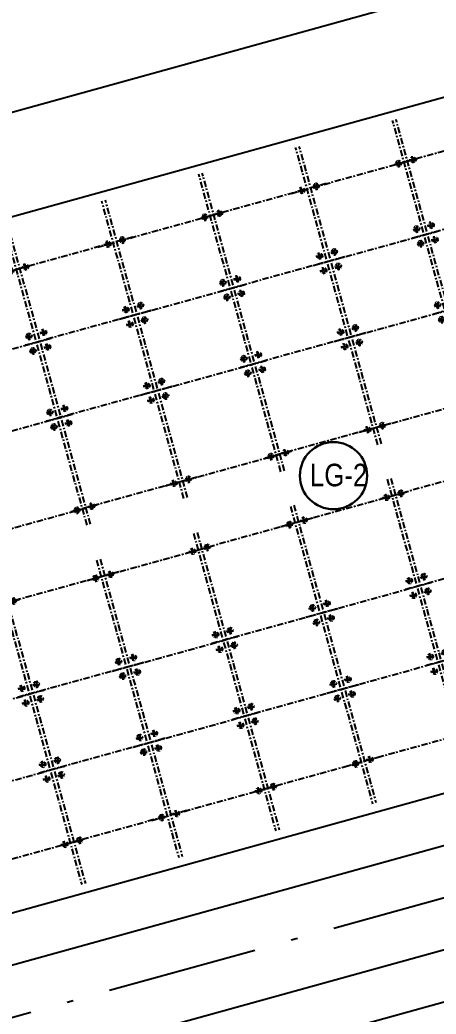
# Model space of a CAD drawing. Header units: metres. Extents: x 568006 to 1139366, y 2064802 to 4131555.
# Drawn here: x 569895.4 to 569920.2, y 2065056.2 to 2065115.4 of the extents above; entities that cross this region are included whole.
import ezdxf
from ezdxf.enums import TextEntityAlignment as Align
from ezdxf.xclip import XClip

# ---------------------------------------------------------------- set-up
doc = ezdxf.new("R2010")
doc.units = ezdxf.units.M
doc.header["$XCLIPFRAME"] = 0
for name, pattern in [('ACAD_ISO10W100', [18.5, 12, -3, 0.5, -3]), ('CENTER2', [1.125, 0.75, -0.125, 0.125, -0.125]), ('HIDDEN', [0.375, 0.25, -0.125])]:
    doc.linetypes.add(name, pattern=pattern)
doc.layers.get('0').update_dxf_attribs({"linetype": 'CONTINUOUS'})
for name, color, linetype, lineweight in [('-WALL', 4, 'CONTINUOUS', 35), ('hung-demlonha', 7, 'CONTINUOUS', 15), ('kata_text', 254, 'CONTINUOUS', 30)]:
    doc.layers.add(name, color=color, linetype=linetype, lineweight=lineweight)
for name, color, linetype in [('01.AXIS', 160, 'CENTER2'), ('CDC.01.AXIS', 160, 'CENTER2'), ('datOlienke', 42, 'CONTINUOUS'), ('ghi_chu', 7, 'CONTINUOUS'), ('LogDg', 7, 'CONTINUOUS'), ('TimDg', 222, 'CONTINUOUS'), ('ViaHeS', 32, 'CONTINUOUS')]:
    doc.layers.add(name, color=color, linetype=linetype)
doc.styles.add('QH1', font='arialbd.ttf', dxfattribs={"width": 0.8})
doc.styles.add('VNH', font='', dxfattribs={"height": 2.5})
doc.styles.get('VNH').set_extended_font_data('.VnArial NarrowH')

# ---------------------------------------------------------------- blocks, each defined once
blk = doc.blocks.new('A$C758D662A')
at = {"linetype": 'HIDDEN', "ltscale": 500}
for radius in [300, 200]:
    blk.add_circle((0, 0), radius, dxfattribs=at)
at = {"layer": 'CDC.01.AXIS', "ltscale": 200}
for p, q in [((437, 0), (-437, 0)), ((0, 437), (0, -437))]:
    blk.add_line(p, q, dxfattribs=at)
blk = doc.blocks.new('MAU M1SH')
at = {"layer": '01.AXIS', "ltscale": 500}
for p, q in [((-370, 15724), (-370, -2671)), ((5410, 15724), (5410, -2671)), ((-1468, 14700), (6323, 14700)), ((-1468, 9100), (6323, 9100)), ((-1468, 4400), (6323, 4400)), ((-1575, -100), (6216, -100))]:
    blk.add_line(p, q, dxfattribs=at)
at = {"xscale": 0.5, "yscale": 0.5, "zscale": 0.5}
for p in [(-30, 14700), (5070, 14700), (-30, 9550), (5070, 9550), (-30, 8650), (5070, 8650), (-30, 4850), (5070, 4850), (-30, 3950), (5070, 3950), (-30, -100), (5070, -100)]:
    blk.add_blockref('A$C758D662A', p, dxfattribs=at)
blk = doc.blocks.new('tmbc_khub')
at = {"layer": 'datOlienke'}
for points in [[(-175.406, 455.189), (-181.926, 458.558), (-281.941, 430.899), (-285.395, 424.756), (-277.202, 395.895), (-271.017, 392.418), (-168.281, 420.831), (-165.162, 426.865)], [(-157.667, 406.143), (-164.187, 409.512), (-267.74, 380.874), (-271.194, 374.731), (-263.002, 345.871), (-256.817, 342.394), (-150.541, 371.785), (-147.423, 377.819)]]:
    blk.add_lwpolyline(points, close=True, dxfattribs=at)
at = {"layer": 'kata_text'}
blk.add_circle((-232.285, 423.89), 2.004, dxfattribs=at)
at = {"layer": 'LogDg'}
blk.add_lwpolyline([(-291.432, 424.053), (-282.97, 394.244, 0.412228), (-273.142, 388.718), (-167.868, 417.832, 0.43702), (-162.478, 428.264), (-173.735, 459.389, 0.391769), (-183.391, 464.379), (-284.478, 436.422, 0.416202)], format="xyb", close=True, dxfattribs=at)
blk.add_lwpolyline([(-144.738, 379.217), (-154.973, 407.513, 0.391769), (-164.628, 412.503), (-271.399, 382.975, 0.416202), (-276.962, 373.08), (-268.77, 344.219, 0.412228), (-258.941, 338.693), (-150.129, 368.786, 0.43702), (-144.738, 379.217)], format="xyb", dxfattribs=at)
at = {"layer": 'TimDg', "linetype": 'ACAD_ISO10W100', "ltscale": 0.75}
blk.add_lwpolyline([(-285.764, 382.115), (-155.614, 418.108)], dxfattribs=at)
for points in [[(-377.535, 134.416), (-34.22, 249.631, 0.050829), (-28.678, 252.141), (203.834, 387.416)], [(507.546, 381.621), (291.324, 260.971), (120.566, 161.757, -0.050684), (-63.655, 78.367), (-512.602, -72.298), (-676.954, -124.133)]]:
    blk.add_lwpolyline(points, format="xyb", dxfattribs=at)
at = {"layer": 'ViaHeS'}
for points in [[(-175.406, 455.189), (-181.926, 458.558), (-281.941, 430.899), (-285.395, 424.756), (-277.202, 395.895), (-271.017, 392.418), (-168.281, 420.831), (-165.162, 426.865)], [(-157.667, 406.143), (-164.187, 409.512), (-267.74, 380.874), (-271.194, 374.731), (-263.002, 345.871), (-256.817, 342.394), (-150.541, 371.785), (-147.423, 377.819)]]:
    blk.add_lwpolyline(points, close=True, dxfattribs=at)
at = {"layer": '-WALL'}
for p, xscale, yscale, zscale, rotation in [((-222.627, 443.984), 0.001000000000000001, 0.001000000000000001, 0.001000000000000001, 195.4590239273867), ((-233.261, 441.043), -0.001, 0.001, 0.001, 195.4482670709982), ((-234.189, 440.786), 0.001000000000000001, 0.001000000000000001, 0.001000000000000001, 195.4590239273867), ((-244.827, 437.844), -0.001, 0.001, 0.001, 195.4482670709982), ((-245.756, 437.588), 0.001000000000000001, 0.001000000000000001, 0.001000000000000001, 195.4590239273867), ((-256.4, 434.643), -0.001, 0.0009999999999999998, 0.001, 195.4590240676284), ((-219.466, 410.012), -0.001, 0.001, 0.001, 15.42876672444445), ((-230.105, 407.076), 0.001, 0.001, 0.001, 15.43952358083301), ((-231.023, 406.797), -0.001, 0.001, 0.001, 15.45902416030768), ((-241.663, 403.855), 0.001, 0.001, 0.001, 15.45902407526535), ((-242.589, 403.599), -0.001, 0.001, 0.001, 15.45902416030768), ((-253.238, 400.657), 0.001, 0.001, 0.001, 15.42482238945819), ((-228.449, 388.421), -0.0009999999999999996, 0.0009999999999999994, 0.001, 195.459023933238)]:
    blk.add_blockref('MAU M1SH', p, dxfattribs=dict(at, xscale=xscale, yscale=yscale, zscale=zscale, rotation=rotation))
at = {"layer": 'hung-demlonha', "color": 7, "ltscale": 5, "style": 'QH1', "width": 0.65}
for tag, p in [('BT04', (-109.598, 191.643)), ('BT06', (-305.798, 171.199)), ('BT05', (-282.572, 137.244))]:
    blk.add_attdef(tag, text='', height=3.96, rotation=0, dxfattribs=at).set_placement(p, align=Align.CENTER)
at = {"layer": 'kata_text', "insert": (-233.69, 424.601), "char_height": 1.344, "width": 17.72856, "attachment_point": 1, "style": 'VNH'}
blk.add_mtext('Lg-2', dxfattribs=at)

msp = doc.modelspace()

# ---------------------------------------------------------------- block references
at = {"layer": 'ghi_chu'}
ref = msp.add_blockref('tmbc_khub', (569566.549, 2064812.011), dxfattribs=at)
XClip(ref).set_block_clipping_path([(-245.2612135945, 174.796498704), (-53.3045809087, 337.2658173321)])
ref = msp.add_blockref('tmbc_khub', (570146.383, 2064664.385), dxfattribs=at)
XClip(ref).set_block_clipping_path([(-286.8505220501, 326.7771365601), (-94.8938893643, 477.8301980081)])

# ---------------------------------------------------------------- next in the draw order: block references
ref = msp.add_blockref('tmbc_khub', (569785.007, 2064761.833), dxfattribs=at)
XClip(ref).set_block_clipping_path([(-196.9317021817, 224.973894045), (-4.975069496, 387.4432126731)])

doc.saveas('drawing.dxf')
